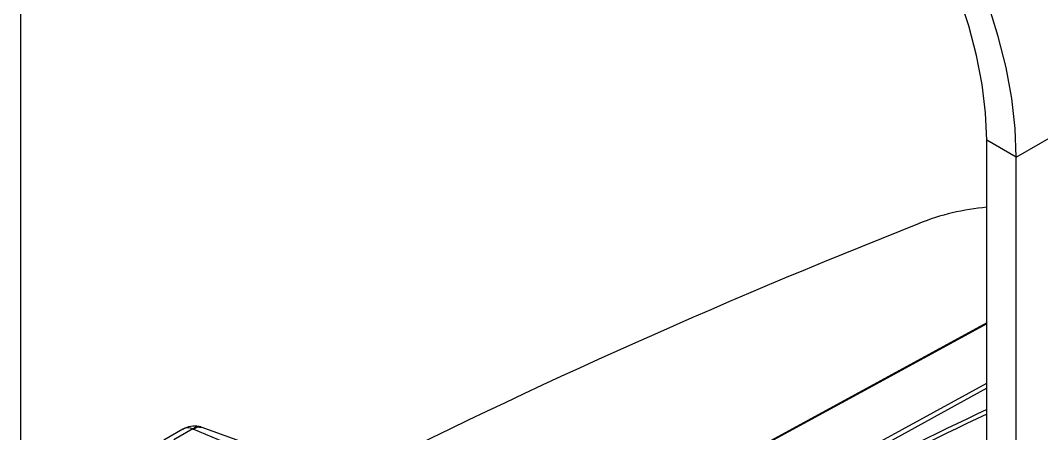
# Model space of a CAD drawing. Extents: x 6 to 134, y 1 to 99.
# Drawn here: x 94.599 to 99.195, y 84.706 to 86.566 of the extents above; entities that cross this region are included whole.
import ezdxf

# ---------------------------------------------------------------- set-up
doc = ezdxf.new("R2010")
doc.units = 0
doc.header["$MEASUREMENT"] = 0
doc.layers.add('OBJECT', color=7, linetype='CONTINUOUS')

msp = doc.modelspace()

# ---------------------------------------------------------------- linework, layer by layer
at = {"layer": 'OBJECT'}
for p, q in [((94.5992, 88.4898), (94.5992, 83.8932)), ((99.0808, 85.9499), (99.9647, 86.4601)), ((99.0808, 85.9499), (98.9479, 86.0266)), ((98.9479, 78.9388), (98.9479, 86.0266)), ((99.0808, 78.8382), (99.0808, 85.9499)), ((98.9479, 85.2044), (97.1744, 84.2377)), ((98.9479, 84.9101), (97.4344, 84.0789)), ((95.3306, 84.7255), (95.2439, 84.6755)), ((95.375, 84.7267), (95.2897, 84.6774)), ((95.3767, 84.726), (95.375, 84.7267)), ((95.4116, 84.7358), (95.403, 84.7376))]:
    msp.add_line(p, q, dxfattribs=at)
at = {"layer": 'OBJECT', "flags": 128}
for points in [[(99.0808, 85.9499), (99.0757, 86.08), (99.0605, 86.2149), (99.0353, 86.3534), (99.0002, 86.4943), (98.9557, 86.6365), (98.902, 86.7787), (98.8397, 86.9197), (98.7693, 87.0583), (98.6913, 87.1933), (98.6065, 87.3236), (98.5156, 87.4481), (98.4193, 87.5656), (98.3184, 87.6753), (98.2139, 87.7761), (98.1066, 87.8672), (97.9974, 87.9478), (97.8872, 88.0173)], [(98.9479, 86.0266), (98.9428, 86.1496), (98.9275, 86.2773), (98.9022, 86.4085), (98.8672, 86.542), (98.8226, 86.6763), (98.7691, 86.8103), (98.7071, 86.9426), (98.6372, 87.072), (98.5601, 87.1973), (98.4765, 87.3172), (98.3872, 87.4305), (98.2931, 87.5362), (98.1951, 87.6333), (98.0942, 87.7208), (97.9912, 87.7978), (97.8872, 87.8638)], [(98.9479, 85.2002), (98.381, 84.8912), (97.1813, 84.2373)], [(97.4246, 84.0968), (97.4457, 84.1084), (97.5304, 84.1549), (97.8691, 84.3409), (98.9479, 84.9334)], [(95.375, 84.7267), (95.3923, 84.7371), (95.4028, 84.736)], [(95.3767, 84.726), (95.3976, 84.7361), (95.413, 84.7339)], [(95.6626, 84.5909), (95.519, 84.6663), (95.3767, 84.726)], [(95.7303, 84.5976), (95.5742, 84.6761), (95.4133, 84.7353)]]:
    msp.add_lwpolyline(points, dxfattribs=at)
at = {"layer": 'OBJECT'}
for centre, radius, start, end in [((99.0467, 84.6329), 1.0961, 95.1702, 111.597), ((109.9542, 56.9615), 30.8387, 111.51535, 117.00295), ((117.1704, 46.9312), 42.0196, 115.70045, 120.0501), ((116.4961, 48.158), 40.6403, 115.58138, 120.06513), ((95.3842, 84.6277), 0.1115, 80.5257, 118.8721), ((95.3544, 84.69), 0.0421, 60.6893, 124.2218)]:
    msp.add_arc(centre, radius, start, end, dxfattribs=at)

doc.saveas('drawing.dxf')
